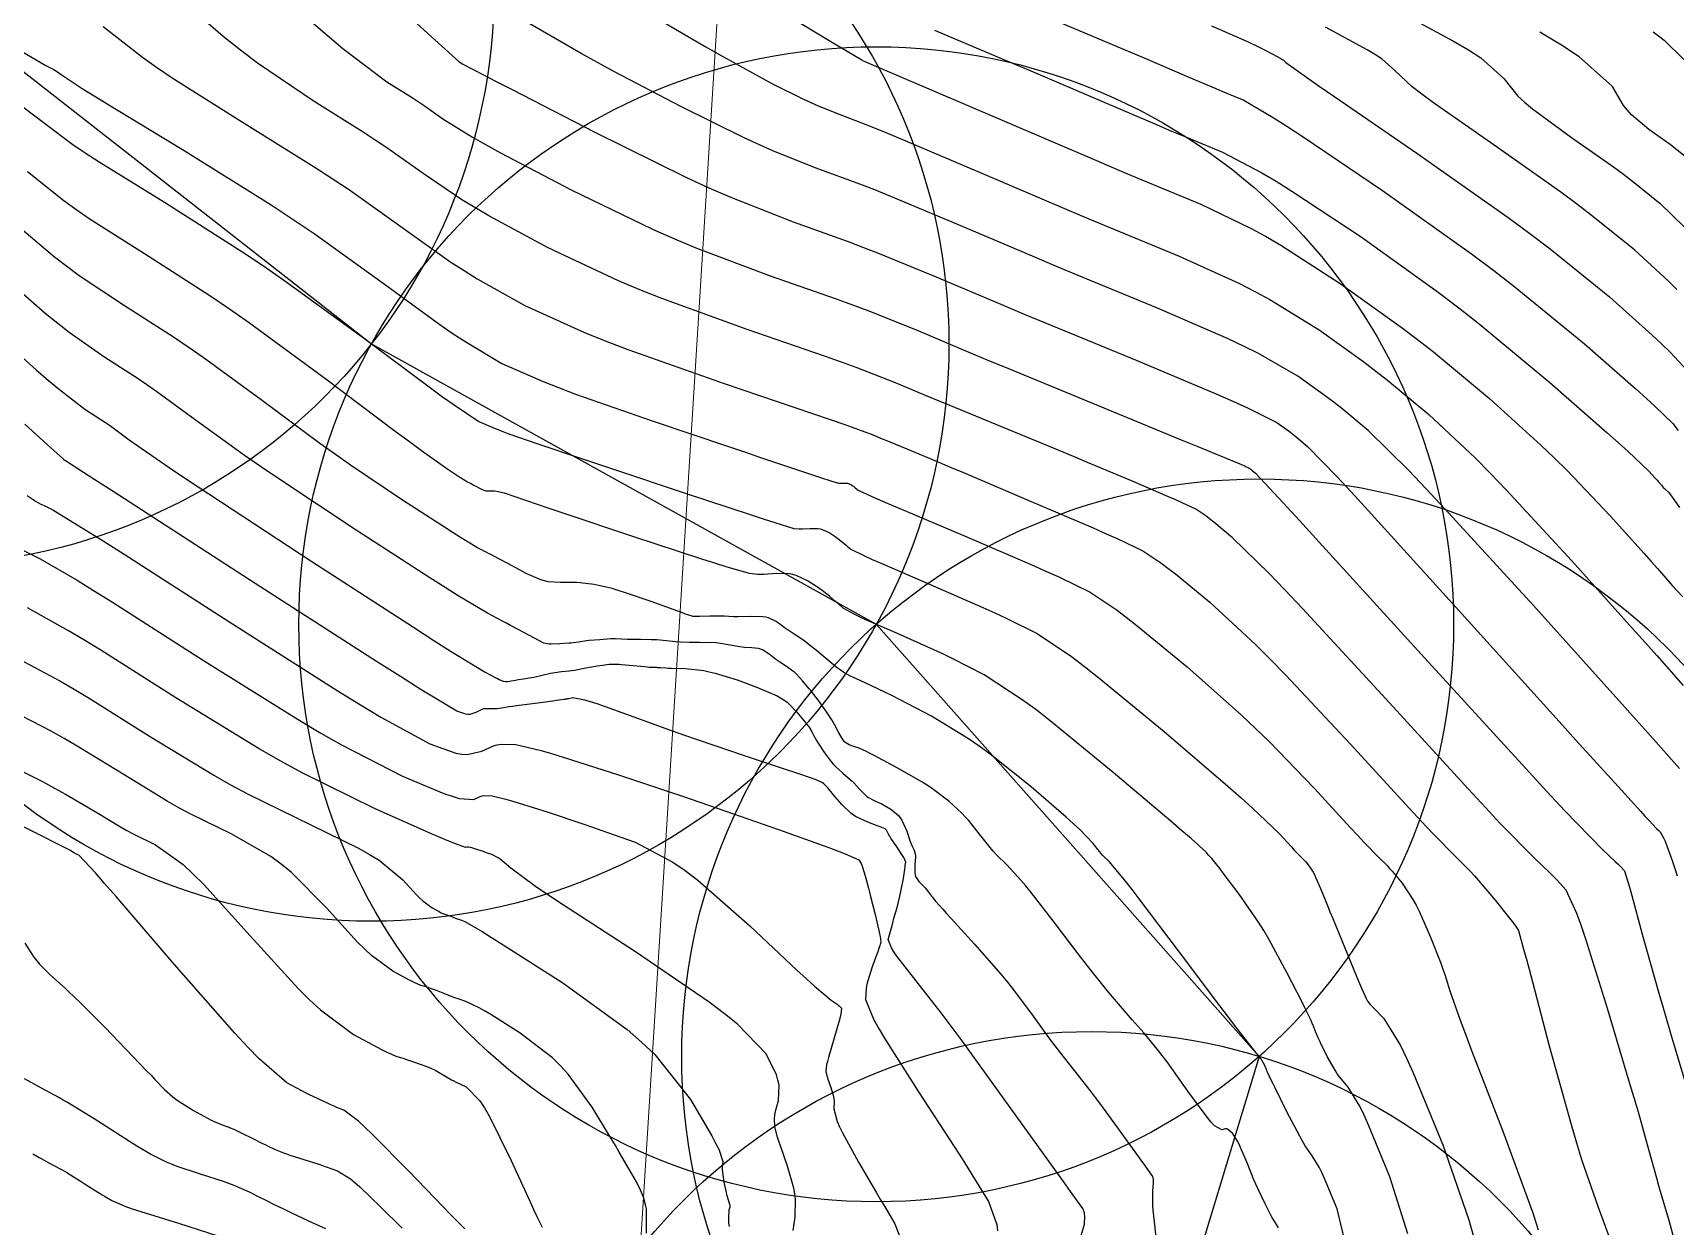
# Model space of a CAD drawing. Header units: metres. Extents: x 837117 to 838477, y 1189012 to 1191015.
# Drawn here: x 837718.3 to 837800.8, y 1189741.5 to 1189801.4 of the extents above; entities that cross this region are included whole.
import ezdxf

# ---------------------------------------------------------------- set-up
doc = ezdxf.new("R2010")
doc.units = ezdxf.units.M
doc.header["$LTSCALE"] = 0.3
for name, color, linetype in [('CIRCULOS', 60, 'Continuous'), ('COTAS 10', 1, 'Continuous'), ('COTAS INT', 252, 'Continuous'), ('LINEA_DE_CEROS', 61, 'Continuous')]:
    doc.layers.add(name, color=color, linetype=linetype)
doc.layers.add('Linea_Tendencia', color=51, linetype='Continuous', lineweight=20)

msp = doc.modelspace()

# ---------------------------------------------------------------- linework, layer by layer
at = {"layer": 'CIRCULOS'}
for centre in [(837712.507, 1189803.637), (837735.353, 1189785.775), (837760.703, 1189771.69), (837779.938, 1189749.987), (837771.514, 1189722.238)]:
    msp.add_circle(centre, 29, dxfattribs=at)
at = {"layer": 'COTAS 10'}
for points, elevation in [([(837801.111, 1189739.567), (837800.549, 1189741.679), (837800.131, 1189743.096), (837800.019, 1189743.484), (837799.91, 1189743.871), (837799.528, 1189745.255), (837798.983, 1189747.185), (837798.769, 1189747.916), (837798.528, 1189748.732), (837797.435, 1189752.393), (837796.343, 1189755.871), (837796.104, 1189756.573), (837795.892, 1189757.161), (837795.357, 1189758.343), (837794.893, 1189758.861), (837794.726, 1189759.031), (837794.543, 1189759.213), (837793.744, 1189759.965), (837792.05, 1189761.691), (837791.303, 1189762.487), (837790.434, 1189763.42), (837786.293, 1189767.939), (837782.116, 1189772.478), (837781.224, 1189773.424), (837780.448, 1189774.234), (837778.604, 1189776.039), (837777.656, 1189776.821), (837777.445, 1189776.986), (837777.256, 1189777.129), (837776.759, 1189777.464), (837776.062, 1189777.792), (837775.747, 1189777.932), (837775.379, 1189778.094), (837773.611, 1189778.853), (837771.318, 1189779.819), (837770.62, 1189780.11), (837769.894, 1189780.412), (837767.043, 1189781.587), (837764.363, 1189782.691), (837763.745, 1189782.948), (837763.18, 1189783.183), (837761.587, 1189783.855), (837759.701, 1189784.583), (837758.951, 1189784.853), (837758.103, 1189785.153), (837754.219, 1189786.487), (837749.931, 1189788.047), (837748.828, 1189788.491), (837747.762, 1189788.94), (837744.219, 1189790.602), (837741.246, 1189792.204), (837740.54, 1189792.615), (837739.884, 1189793.011), (837737.94, 1189794.324), (837736.12, 1189795.62), (837735.543, 1189796.006), (837734.934, 1189796.404), (837732.47, 1189797.94), (837729.627, 1189799.872), (837728.78, 1189800.519), (837727.906, 1189801.215), (837724.53, 1189804.135)], 1720), ([(837785.913, 1189803.022), (837789.698, 1189800.98), (837790.447, 1189800.53), (837791.066, 1189800.129), (837792.223, 1189799.097), (837792.933, 1189798.214), (837793.271, 1189797.907), (837793.669, 1189797.573), (837795.618, 1189796.143), (837797.729, 1189794.657), (837798.23, 1189794.288), (837798.695, 1189793.937), (837800.071, 1189792.825), (837801.304, 1189791.637)], 1740), ([(837756.261, 1189802.254), (837758.429, 1189800.958), (837759.975, 1189800.033), (837759.993, 1189800.021), (837760.003, 1189800.015), (837760.018, 1189800.008), (837767.022, 1189797.004), (837771.882, 1189794.929), (837773.011, 1189794.45), (837774.046, 1189794.013), (837777.004, 1189792.78), (837779.506, 1189791.585), (837780.253, 1189791.173), (837781.024, 1189790.724), (837784.007, 1189788.809), (837787.065, 1189786.617), (837787.884, 1189785.994), (837788.69, 1189785.364), (837791.5, 1189783.033), (837794.09, 1189780.685), (837794.759, 1189780.044), (837795.405, 1189779.407), (837797.564, 1189777.143), (837799.272, 1189775.245), (837799.634, 1189774.84), (837799.949, 1189774.486), (837800.685, 1189773.644), (837801.21, 1189773.072)], 1730), ([(837784.321, 1189740.383), (837783.852, 1189742.331), (837783.225, 1189743.851), (837783.083, 1189744.164), (837782.954, 1189744.43), (837782.605, 1189745.002), (837782.251, 1189745.503), (837782.12, 1189745.725), (837781.976, 1189745.982), (837781.334, 1189747.212), (837780.736, 1189748.406), (837780.619, 1189748.642), (837780.524, 1189748.836), (837780.353, 1189749.191), (837780.313, 1189749.295), (837780.3, 1189749.33), (837780.287, 1189749.368), (837780.23, 1189749.527), (837780.094, 1189749.772), (837780.03, 1189749.864), (837779.955, 1189749.966), (837779.589, 1189750.423), (837778.762, 1189751.479), (837778.395, 1189751.959), (837777.969, 1189752.521), (837775.933, 1189755.23), (837773.918, 1189757.896), (837773.506, 1189758.43), (837773.156, 1189758.877), (837772.417, 1189759.754), (837772.09, 1189760.081), (837772.001, 1189760.181), (837771.912, 1189760.284), (837771.596, 1189760.688), (837770.927, 1189761.385), (837770.616, 1189761.673), (837770.251, 1189762.002), (837768.48, 1189763.533), (837766.419, 1189765.17), (837765.872, 1189765.565), (837765.334, 1189765.936), (837763.475, 1189767.069), (837761.869, 1189767.918), (837761.49, 1189768.111), (837761.14, 1189768.285), (837760.116, 1189768.761), (837759.386, 1189769.098), (837759.221, 1189769.185), (837759.072, 1189769.269), (837758.669, 1189769.55), (837758.341, 1189769.835), (837758.239, 1189769.922), (837758.132, 1189770.013), (837757.706, 1189770.369), (837757.255, 1189770.727), (837757.133, 1189770.818), (837757.012, 1189770.907), (837756.583, 1189771.198), (837756.186, 1189771.459), (837756.085, 1189771.529), (837755.989, 1189771.597), (837755.673, 1189771.834), (837755.297, 1189772.012), (837755.163, 1189772.044), (837755.016, 1189772.068), (837754.375, 1189772.088), (837753.769, 1189772.069), (837753.644, 1189772.067), (837753.537, 1189772.067), (837753.305, 1189772.08), (837753.09, 1189772.097), (837752.994, 1189772.099), (837752.882, 1189772.1), (837752.345, 1189772.097), (837751.828, 1189772.088), (837751.729, 1189772.087), (837751.648, 1189772.086), (837751.516, 1189772.084), (837751.502, 1189772.085), (837751.496, 1189772.085), (837751.49, 1189772.086), (837751.459, 1189772.089), (837751.128, 1189772.203), (837750.932, 1189772.274), (837750.692, 1189772.361), (837749.447, 1189772.816), (837748.066, 1189773.293), (837747.739, 1189773.394), (837747.436, 1189773.482), (837746.543, 1189773.687), (837745.835, 1189773.773), (837745.649, 1189773.785), (837745.467, 1189773.793), (837744.844, 1189773.782), (837744.223, 1189773.824), (837744.042, 1189773.865), (837743.857, 1189773.919), (837743.158, 1189774.221), (837742.193, 1189774.736), (837741.743, 1189774.976), (837741.346, 1189775.187), (837741.232, 1189775.247), (837741.116, 1189775.308), (837740.68, 1189775.537), (837739.83, 1189776.045), (837739.453, 1189776.282), (837739.014, 1189776.562), (837736.914, 1189777.918), (837734.303, 1189779.682), (837733.541, 1189780.218), (837732.763, 1189780.774), (837729.812, 1189782.953), (837726.899, 1189785.086), (837726.144, 1189785.613), (837725.411, 1189786.113), (837722.953, 1189787.689), (837720.67, 1189789.196), (837720.049, 1189789.653), (837719.432, 1189790.126), (837717.242, 1189791.978)], 1710), ([(837717.865, 1189775.389), (837718.706, 1189774.976), (837720.573, 1189773.897), (837721.391, 1189773.392), (837722.34, 1189772.798), (837726.858, 1189769.909), (837731.667, 1189766.9), (837732.8, 1189766.23), (837733.847, 1189765.631), (837736.909, 1189764.055), (837738.978, 1189763.2), (837739.399, 1189763.054), (837739.753, 1189762.948), (837740.485, 1189762.893), (837740.81, 1189763.045), (837740.909, 1189763.069), (837741.012, 1189763.084), (837741.414, 1189763.075), (837742.105, 1189762.91), (837742.389, 1189762.829), (837742.714, 1189762.731), (837744.222, 1189762.248), (837745.971, 1189761.662), (837746.447, 1189761.5), (837746.92, 1189761.337), (837748.6, 1189760.75), (837750.492, 1189759.748), (837751.099, 1189759.324), (837751.741, 1189758.836), (837754.359, 1189756.546), (837756.72, 1189754.326), (837757.2, 1189753.884), (837757.606, 1189753.516), (837758.444, 1189752.806), (837758.734, 1189752.609), (837758.794, 1189752.563), (837758.846, 1189752.522), (837758.958, 1189752.406), (837758.933, 1189752.113), (837758.897, 1189751.961), (837758.85, 1189751.778), (837758.577, 1189750.859), (837758.299, 1189749.928), (837758.248, 1189749.737), (837758.209, 1189749.576), (837758.164, 1189749.235), (837758.223, 1189749.02), (837758.249, 1189748.938), (837758.279, 1189748.845), (837758.424, 1189748.427), (837758.553, 1189747.969), (837758.574, 1189747.851), (837758.587, 1189747.737), (837758.579, 1189747.355), (837758.737, 1189746.728), (837758.856, 1189746.458), (837759.006, 1189746.147), (837759.818, 1189744.675), (837760.719, 1189743.141), (837760.926, 1189742.791), (837761.114, 1189742.472), (837761.64, 1189741.588), (837761.895, 1189740.933)], 1700), ([(837740.047, 1189741.324), (837739.566, 1189741.796), (837739.289, 1189742.078), (837738.95, 1189742.427), (837737.206, 1189744.236), (837735.4, 1189746.067), (837735.021, 1189746.429), (837734.695, 1189746.729), (837733.956, 1189747.289), (837733.615, 1189747.423), (837733.539, 1189747.455), (837733.473, 1189747.483), (837733.302, 1189747.563), (837733.134, 1189747.647), (837733.07, 1189747.677), (837732.997, 1189747.71), (837732.67, 1189747.855), (837732.199, 1189748.079), (837732.036, 1189748.162), (837731.858, 1189748.254), (837731.099, 1189748.662), (837729.712, 1189749.861), (837729.139, 1189750.452), (837728.483, 1189751.155), (837725.433, 1189754.629), (837722.519, 1189758.026), (837721.949, 1189758.68), (837721.482, 1189759.21), (837720.653, 1189760.09), (837720.491, 1189760.169), (837720.445, 1189760.194), (837720.399, 1189760.22), (837720.226, 1189760.326), (837719.399, 1189760.754), (837718.94, 1189760.983), (837718.382, 1189761.26), (837715.536, 1189762.662)], 1690)]:
    msp.add_lwpolyline(points, dxfattribs=dict(at, elevation=elevation))
at = {"layer": 'COTAS INT'}
for points, elevation in [([(837746.604, 1189803.945), (837751.108, 1189801.284), (837752.118, 1189800.698), (837753.026, 1189800.179), (837755.452, 1189798.848), (837757.043, 1189798.063), (837757.424, 1189797.888), (837757.779, 1189797.729), (837758.848, 1189797.308), (837760.482, 1189796.674), (837761.192, 1189796.382), (837762.015, 1189796.039), (837765.921, 1189794.381), (837770.275, 1189792.525), (837771.381, 1189792.058), (837772.444, 1189791.612), (837775.921, 1189790.168), (837778.942, 1189788.805), (837779.717, 1189788.409), (837780.466, 1189788.005), (837782.947, 1189786.478), (837785.196, 1189784.866), (837785.798, 1189784.408), (837786.391, 1189783.945), (837788.458, 1189782.231), (837790.78, 1189780.041), (837791.534, 1189779.279), (837792.337, 1189778.448), (837795.639, 1189774.884), (837798.696, 1189771.486), (837799.345, 1189770.76), (837799.908, 1189770.128), (837801.227, 1189768.62)], 1728), ([(837767.238, 1189803.059), (837772.093, 1189801.005), (837773.15, 1189800.557), (837774.082, 1189800.162), (837776.409, 1189799.171), (837777.754, 1189798.597), (837778.066, 1189798.465), (837778.353, 1189798.344), (837779.171, 1189798.002), (837780.633, 1189797.145), (837781.325, 1189796.699), (837782.141, 1189796.162), (837786.127, 1189793.47), (837790.603, 1189790.292), (837791.729, 1189789.45), (837792.804, 1189788.624), (837796.278, 1189785.776), (837798.874, 1189783.494), (837799.396, 1189783.025), (837799.834, 1189782.626), (837800.708, 1189781.773), (837800.975, 1189781.421)], 1734), ([(837731.97, 1189802.263), (837733.003, 1189801.373), (837733.908, 1189800.612), (837736.116, 1189798.938), (837737.387, 1189798.145), (837737.701, 1189797.94), (837737.999, 1189797.741), (837738.938, 1189797.073), (837740.431, 1189796.144), (837741.078, 1189795.781), (837741.827, 1189795.372), (837745.376, 1189793.511), (837749.471, 1189791.534), (837750.564, 1189791.052), (837751.64, 1189790.598), (837755.376, 1189789.192), (837758.698, 1189788.034), (837759.512, 1189787.735), (837760.28, 1189787.447), (837762.671, 1189786.486), (837765.351, 1189785.356), (837766.301, 1189784.96), (837767.342, 1189784.528), (837771.851, 1189782.671), (837776.026, 1189780.957), (837776.855, 1189780.616), (837777.543, 1189780.333), (837778.848, 1189779.793), (837779.167, 1189779.656), (837779.233, 1189779.627), (837779.29, 1189779.602), (837779.416, 1189779.543), (837779.505, 1189779.482), (837779.539, 1189779.457), (837779.577, 1189779.427), (837779.748, 1189779.286), (837781.146, 1189777.79), (837781.957, 1189776.906), (837782.952, 1189775.818), (837788.079, 1189770.192), (837793.324, 1189764.455), (837794.394, 1189763.297), (837795.298, 1189762.326), (837797.183, 1189760.375), (837797.841, 1189759.765), (837797.972, 1189759.639), (837798.08, 1189759.533), (837798.287, 1189759.304), (837798.462, 1189758.754), (837798.55, 1189758.444), (837798.656, 1189758.066), (837799.183, 1189756.132), (837800.012, 1189753.173), (837800.309, 1189752.15), (837800.635, 1189751.037), (837802.053, 1189746.28)], 1722), ([(837737.226, 1189802.227), (837738.188, 1189801.352), (837739.763, 1189799.935), (837739.841, 1189799.887), (837739.86, 1189799.874), (837739.878, 1189799.862), (837739.935, 1189799.821), (837740.978, 1189799.276), (837741.617, 1189798.946), (837742.409, 1189798.539), (837746.534, 1189796.42), (837751.18, 1189794.129), (837752.3, 1189793.613), (837753.349, 1189793.148), (837756.534, 1189791.897), (837759.292, 1189790.914), (837760.072, 1189790.618), (837760.858, 1189790.311), (837763.754, 1189789.118), (837767.076, 1189787.711), (837768.131, 1189787.27), (837769.245, 1189786.806), (837773.754, 1189784.946), (837777.815, 1189783.245), (837778.645, 1189782.883), (837779.348, 1189782.567), (837780.827, 1189781.818), (837781.458, 1189781.365), (837781.627, 1189781.237), (837781.793, 1189781.107), (837782.373, 1189780.626), (837783.831, 1189779.118), (837784.551, 1189778.341), (837785.408, 1189777.408), (837789.647, 1189772.738), (837794.046, 1189767.868), (837795.004, 1189766.808), (837795.849, 1189765.873), (837797.965, 1189763.539), (837799.102, 1189762.294), (837799.331, 1189762.045), (837799.522, 1189761.839), (837799.903, 1189761.441), (837800.027, 1189761.316), (837800.057, 1189761.281), (837800.085, 1189761.247), (837800.171, 1189761.12), (837800.254, 1189760.958), (837800.281, 1189760.9), (837800.308, 1189760.837), (837800.42, 1189760.565), (837800.678, 1189759.83), (837800.798, 1189759.475), (837800.939, 1189759.056)], 1724), ([(837721.881, 1189801.717), (837723.842, 1189800.167), (837724.557, 1189799.665), (837725.347, 1189799.132), (837728.823, 1189796.943), (837732.48, 1189794.663), (837733.384, 1189794.072), (837734.241, 1189793.499), (837736.943, 1189791.575), (837739.338, 1189789.879), (837740.001, 1189789.449), (837740.664, 1189789.037), (837743.061, 1189787.694), (837746.053, 1189786.345), (837747.092, 1189785.93), (837748.222, 1189785.497), (837753.061, 1189783.781), (837757.509, 1189782.273), (837758.391, 1189781.971), (837759.123, 1189781.719), (837760.504, 1189781.224), (837761.009, 1189781.01), (837761.189, 1189780.936), (837761.385, 1189780.854), (837762.236, 1189780.504), (837763.762, 1189779.867), (837764.384, 1189779.604), (837765.093, 1189779.305), (837768.374, 1189777.913), (837771.592, 1189776.531), (837772.261, 1189776.238), (837772.834, 1189775.983), (837774.102, 1189775.385), (837775.006, 1189774.777), (837775.35, 1189774.516), (837775.735, 1189774.215), (837777.46, 1189772.793), (837779.751, 1189770.679), (837780.492, 1189769.941), (837781.279, 1189769.138), (837784.508, 1189765.687), (837787.474, 1189762.45), (837788.096, 1189761.781), (837788.632, 1189761.211), (837789.845, 1189759.975), (837790.539, 1189759.285), (837790.747, 1189759.06), (837790.961, 1189758.82), (837791.793, 1189757.829), (837792.505, 1189756.934), (837792.645, 1189756.756), (837792.759, 1189756.607), (837792.961, 1189756.317), (837793.222, 1189755.369), (837793.374, 1189754.806), (837793.559, 1189754.112), (837794.512, 1189750.518), (837795.604, 1189746.571), (837795.876, 1189745.655), (837796.135, 1189744.815), (837796.964, 1189742.42), (837797.547, 1189740.83)], 1718), ([(837801.054, 1189764.442), (837799.602, 1189766.082), (837798.877, 1189766.893), (837798.011, 1189767.857), (837793.713, 1189772.626), (837789.269, 1189777.489), (837788.31, 1189778.514), (837787.47, 1189779.398), (837785.415, 1189781.428), (837784.092, 1189782.526), (837783.713, 1189782.823), (837783.327, 1189783.116), (837781.887, 1189784.148), (837779.907, 1189785.286), (837779.181, 1189785.646), (837778.378, 1189786.025), (837774.837, 1189787.557), (837770.844, 1189789.209), (837769.756, 1189789.664), (837768.676, 1189790.118), (837764.837, 1189791.749), (837761.437, 1189793.175), (837760.632, 1189793.5), (837759.887, 1189793.794), (837757.691, 1189794.603), (837755.547, 1189795.448), (837754.834, 1189795.764), (837754.07, 1189796.117), (837750.882, 1189797.691), (837747.559, 1189799.438), (837746.709, 1189799.899), (837745.891, 1189800.352), (837743.191, 1189801.906)], 1726), ([(837763.628, 1189801.533), (837766.597, 1189800.274), (837767.464, 1189799.905), (837768.351, 1189799.527), (837771.716, 1189798.088), (837774.818, 1189796.763), (837775.539, 1189796.457), (837776.2, 1189796.178), (837778.088, 1189795.391), (837780.069, 1189794.365), (837780.789, 1189793.936), (837781.583, 1189793.443), (837785.067, 1189791.139), (837788.935, 1189788.367), (837789.97, 1189787.58), (837790.989, 1189786.783), (837794.542, 1189783.836), (837797.401, 1189781.328), (837797.983, 1189780.809), (837798.474, 1189780.367), (837799.49, 1189779.401), (837799.847, 1189779.004), (837799.923, 1189778.919), (837799.989, 1189778.845), (837800.144, 1189778.669), (837800.254, 1189778.549), (837800.291, 1189778.51), (837800.332, 1189778.47), (837800.508, 1189778.304), (837801.058, 1189777.551)], 1732), ([(837777.55, 1189801.737), (837779.379, 1189800.939), (837779.865, 1189800.699), (837780, 1189800.632), (837780.135, 1189800.564), (837780.622, 1189800.318), (837781.02, 1189800.103), (837781.098, 1189800.056), (837781.164, 1189800.014), (837781.285, 1189799.905), (837782.312, 1189799.161), (837782.948, 1189798.718), (837783.736, 1189798.172), (837787.851, 1189795.346), (837792.446, 1189792.112), (837793.536, 1189791.309), (837794.547, 1189790.546), (837797.542, 1189788.126), (837799.684, 1189786.208), (837800.157, 1189785.763), (837800.579, 1189785.354), (837801.67, 1189784.186)], 1736), ([(837800.918, 1189788.501), (837800.494, 1189788.923), (837798.806, 1189790.475), (837796.621, 1189792.242), (837795.883, 1189792.798), (837795.087, 1189793.384), (837791.735, 1189795.744), (837788.702, 1189797.873), (837788.109, 1189798.312), (837787.622, 1189798.687), (837786.754, 1189799.501), (837786.115, 1189800.071), (837785.773, 1189800.293), (837785.359, 1189800.542), (837783.267, 1189801.67)], 1738), ([(837801.335, 1189795.175), (837800.768, 1189795.633), (837800.577, 1189795.777), (837800.371, 1189795.929), (837799.502, 1189796.541), (837798.636, 1189797.273), (837798.432, 1189797.501), (837798.244, 1189797.74), (837797.692, 1189798.693), (837796.017, 1189800.187), (837795.121, 1189800.767), (837794.037, 1189801.419)], 1742), ([(837799.727, 1189801.441), (837800, 1189801.241), (837800.273, 1189801.02), (837801.26, 1189800.049)], 1744), ([(837717.251, 1189800.772), (837718.995, 1189799.757), (837719.359, 1189799.57), (837719.445, 1189799.519), (837719.524, 1189799.469), (837719.757, 1189799.293), (837720.822, 1189798.603), (837721.426, 1189798.23), (837722.163, 1189797.777), (837725.945, 1189795.481), (837730.311, 1189792.75), (837731.418, 1189792.022), (837732.48, 1189791.307), (837735.945, 1189788.826), (837738.791, 1189786.746), (837739.462, 1189786.284), (837740.083, 1189785.87), (837741.904, 1189784.785), (837743.968, 1189783.878), (837744.742, 1189783.576), (837745.604, 1189783.253), (837749.45, 1189781.904), (837753.281, 1189780.613), (837754.133, 1189780.326), (837754.896, 1189780.07), (837756.901, 1189779.4), (837758.054, 1189779.019), (837758.281, 1189778.945), (837758.467, 1189778.885), (837758.805, 1189778.783), (837758.894, 1189778.775), (837758.924, 1189778.774), (837758.955, 1189778.775), (837759.088, 1189778.783), (837759.229, 1189778.779), (837759.265, 1189778.772), (837759.301, 1189778.763), (837759.42, 1189778.708), (837759.525, 1189778.639), (837759.55, 1189778.62), (837759.575, 1189778.603), (837759.653, 1189778.542), (837759.717, 1189778.488), (837759.749, 1189778.462), (837759.799, 1189778.418), (837760.632, 1189778.048), (837761.142, 1189777.828), (837761.773, 1189777.557), (837765.058, 1189776.157), (837768.516, 1189774.667), (837769.255, 1189774.339), (837769.901, 1189774.048), (837771.445, 1189773.306), (837772.757, 1189772.424), (837773.256, 1189772.045), (837773.813, 1189771.608), (837776.316, 1189769.546), (837779.054, 1189767.123), (837779.76, 1189766.459), (837780.443, 1189765.798), (837782.723, 1189763.435), (837784.514, 1189761.48), (837784.89, 1189761.076), (837785.213, 1189760.732), (837785.946, 1189759.985), (837786.365, 1189759.568), (837786.49, 1189759.432), (837786.62, 1189759.287), (837787.123, 1189758.689), (837787.663, 1189757.873), (837787.817, 1189757.592), (837787.973, 1189757.286), (837788.55, 1189755.981), (837789.056, 1189754.679), (837789.167, 1189754.374), (837789.266, 1189754.095), (837789.519, 1189753.289), (837790.031, 1189751.814), (837790.294, 1189751.112), (837790.609, 1189750.284), (837792.182, 1189746.232), (837793.684, 1189742.138), (837793.954, 1189741.282)], 1716), ([(837717.884, 1189797.639), (837718.919, 1189796.855), (837720.358, 1189795.778), (837720.967, 1189795.371), (837721.666, 1189794.916), (837724.948, 1189792.884), (837728.838, 1189790.416), (837729.921, 1189789.688), (837731.007, 1189788.94), (837734.948, 1189786.077), (837738.244, 1189783.614), (837738.924, 1189783.118), (837739.502, 1189782.703), (837740.747, 1189781.876), (837741.556, 1189781.52), (837741.859, 1189781.402), (837742.197, 1189781.275), (837743.705, 1189780.747), (837745.894, 1189780.012), (837747.499, 1189779.477), (837751.107, 1189778.277), (837754.418, 1189777.185), (837755.068, 1189776.973), (837755.603, 1189776.801), (837756.571, 1189776.507), (837756.827, 1189776.485), (837756.912, 1189776.484), (837757.003, 1189776.485), (837757.385, 1189776.508), (837757.787, 1189776.498), (837757.892, 1189776.478), (837757.994, 1189776.451), (837758.337, 1189776.292), (837758.636, 1189776.094), (837758.71, 1189776.042), (837758.781, 1189775.991), (837759.004, 1189775.818), (837759.189, 1189775.663), (837759.235, 1189775.624), (837759.28, 1189775.586), (837759.422, 1189775.462), (837760.112, 1189775.121), (837760.502, 1189774.947), (837760.977, 1189774.737), (837763.411, 1189773.692), (837766.057, 1189772.539), (837766.667, 1189772.263), (837767.223, 1189772.005), (837768.788, 1189771.227), (837770.508, 1189770.071), (837771.161, 1189769.575), (837771.892, 1189769.002), (837775.171, 1189766.3), (837778.356, 1189763.568), (837779.027, 1189762.977), (837779.607, 1189762.458), (837780.937, 1189761.182), (837781.554, 1189760.509), (837781.683, 1189760.37), (837781.795, 1189760.252), (837782.047, 1189759.995), (837782.191, 1189759.851), (837782.234, 1189759.805), (837782.279, 1189759.755), (837782.452, 1189759.549), (837782.65, 1189759.238), (837782.711, 1189759.122), (837782.774, 1189758.993), (837783.022, 1189758.421), (837783.369, 1189757.563), (837783.495, 1189757.255), (837783.633, 1189756.916), (837784.239, 1189755.435), (837784.811, 1189754.046), (837784.929, 1189753.765), (837785.028, 1189753.529), (837785.238, 1189753.051), (837785.314, 1189752.9), (837785.329, 1189752.869), (837785.342, 1189752.844), (837785.365, 1189752.795), (837785.372, 1189752.778), (837785.375, 1189752.772), (837785.378, 1189752.767), (837785.389, 1189752.743), (837785.521, 1189752.599), (837785.599, 1189752.517), (837785.696, 1189752.416), (837786.197, 1189751.901), (837787.029, 1189750.541), (837787.335, 1189749.908), (837787.673, 1189749.163), (837789.164, 1189745.546), (837790.474, 1189741.78), (837790.697, 1189740.941)], 1714), ([(837787.398, 1189741.081), (837786.508, 1189743.938), (837785.449, 1189746.507), (837785.209, 1189747.036), (837784.992, 1189747.486), (837784.401, 1189748.452), (837783.973, 1189748.96), (837783.86, 1189749.121), (837783.748, 1189749.291), (837783.361, 1189749.978), (837783.037, 1189750.638), (837782.964, 1189750.79), (837782.899, 1189750.93), (837782.728, 1189751.327), (837782.625, 1189751.589), (837782.604, 1189751.644), (837782.586, 1189751.691), (837782.545, 1189751.798), (837782.35, 1189752.197), (837782.234, 1189752.428), (837782.091, 1189752.711), (837781.352, 1189754.169), (837780.426, 1189755.871), (837780.165, 1189756.308), (837779.903, 1189756.73), (837778.939, 1189758.131), (837778.134, 1189759.199), (837777.971, 1189759.411), (837777.834, 1189759.587), (837777.558, 1189759.921), (837777.453, 1189760.026), (837777.424, 1189760.058), (837777.396, 1189760.091), (837777.293, 1189760.221), (837776.514, 1189760.924), (837776.058, 1189761.317), (837775.498, 1189761.798), (837772.609, 1189764.253), (837769.446, 1189766.841), (837768.712, 1189767.404), (837768.041, 1189767.902), (837766.132, 1189769.148), (837764.546, 1189769.962), (837764.079, 1189770.187), (837763.599, 1189770.412), (837761.764, 1189771.226), (837760.181, 1189771.918), (837759.861, 1189772.066), (837759.592, 1189772.195), (837759.046, 1189772.506), (837758.81, 1189772.711), (837758.737, 1189772.773), (837758.661, 1189772.838), (837758.355, 1189773.094), (837757.986, 1189773.379), (837757.87, 1189773.463), (837757.748, 1189773.549), (837757.253, 1189773.876), (837756.687, 1189774.139), (837756.519, 1189774.183), (837756.346, 1189774.216), (837755.681, 1189774.233), (837755.05, 1189774.195), (837754.9, 1189774.193), (837754.759, 1189774.195), (837754.337, 1189774.232), (837753.222, 1189774.556), (837752.645, 1189774.739), (837751.951, 1189774.963), (837748.474, 1189776.106), (837744.982, 1189777.268), (837744.278, 1189777.503), (837743.689, 1189777.701), (837742.512, 1189778.104), (837742.127, 1189778.238), (837742.037, 1189778.266), (837741.954, 1189778.29), (837741.714, 1189778.346), (837741.529, 1189778.368), (837741.48, 1189778.372), (837741.432, 1189778.374), (837741.269, 1189778.371), (837741.106, 1189778.382), (837741.059, 1189778.393), (837741.011, 1189778.407), (837740.827, 1189778.486), (837740.575, 1189778.621), (837740.457, 1189778.684), (837740.353, 1189778.739), (837740.323, 1189778.755), (837740.292, 1189778.771), (837740.178, 1189778.831), (837739.956, 1189778.964), (837739.857, 1189779.026), (837739.742, 1189779.099), (837739.192, 1189779.455), (837737.863, 1189780.404), (837737.257, 1189780.851), (837736.548, 1189781.379), (837733.127, 1189783.95), (837729.23, 1189786.804), (837728.22, 1189787.509), (837727.239, 1189788.178), (837723.95, 1189790.286), (837721.168, 1189792.056), (837720.508, 1189792.512), (837719.895, 1189792.952), (837718.08, 1189794.416)], 1712), ([(837780.917, 1189741.375), (837780.808, 1189741.552), (837780.671, 1189741.762), (837780.614, 1189741.865), (837780.548, 1189741.987), (837780.237, 1189742.591), (837779.875, 1189743.351), (837779.776, 1189743.572), (837779.678, 1189743.798), (837779.33, 1189744.65), (837779.008, 1189745.412), (837778.926, 1189745.582), (837778.847, 1189745.733), (837778.59, 1189746.127), (837778.365, 1189746.322), (837778.307, 1189746.346), (837778.251, 1189746.359), (837778.064, 1189746.298), (837777.695, 1189746.511), (837777.525, 1189746.695), (837777.324, 1189746.934), (837776.353, 1189748.251), (837775.309, 1189749.713), (837775.062, 1189750.043), (837774.835, 1189750.342), (837774.166, 1189751.151), (837773.559, 1189751.834), (837773.37, 1189752.051), (837773.171, 1189752.282), (837772.377, 1189753.22), (837771.436, 1189754.379), (837771.145, 1189754.749), (837770.841, 1189755.14), (837769.633, 1189756.731), (837768.484, 1189758.222), (837768.217, 1189758.55), (837767.973, 1189758.841), (837767.275, 1189759.588), (837766.728, 1189760.136), (837766.578, 1189760.303), (837766.429, 1189760.476), (837765.898, 1189761.154), (837765.34, 1189761.846), (837765.175, 1189762.028), (837765.005, 1189762.205), (837764.351, 1189762.812), (837763.533, 1189763.423), (837763.259, 1189763.603), (837762.964, 1189763.788), (837761.729, 1189764.497), (837760.599, 1189765.1), (837760.371, 1189765.218), (837760.18, 1189765.315), (837759.794, 1189765.491), (837759.635, 1189765.536), (837759.587, 1189765.551), (837759.536, 1189765.567), (837759.338, 1189765.634), (837759.131, 1189765.772), (837759.075, 1189765.834), (837759.02, 1189765.905), (837758.825, 1189766.244), (837758.61, 1189766.659), (837758.542, 1189766.778), (837758.469, 1189766.898), (837758.176, 1189767.346), (837757.891, 1189767.75), (837757.823, 1189767.842), (837757.761, 1189767.926), (837757.577, 1189768.16), (837757.398, 1189768.374), (837757.338, 1189768.446), (837757.274, 1189768.524), (837757.004, 1189768.85), (837756.699, 1189769.182), (837756.612, 1189769.263), (837756.523, 1189769.339), (837756.194, 1189769.576), (837755.856, 1189769.795), (837755.762, 1189769.86), (837755.668, 1189769.927), (837755.326, 1189770.185), (837754.984, 1189770.401), (837754.89, 1189770.441), (837754.796, 1189770.472), (837754.458, 1189770.514), (837754.086, 1189770.524), (837753.969, 1189770.536), (837753.847, 1189770.551), (837753.36, 1189770.636), (837752.876, 1189770.722), (837752.756, 1189770.738), (837752.643, 1189770.751), (837752.282, 1189770.768), (837751.94, 1189770.766), (837751.837, 1189770.767), (837751.73, 1189770.768), (837751.317, 1189770.776), (837750.875, 1189770.795), (837750.625, 1189770.813), (837750.162, 1189770.859), (837749.681, 1189770.901), (837749.543, 1189770.908), (837749.404, 1189770.914), (837748.884, 1189770.921), (837748.412, 1189770.923), (837748.302, 1189770.925), (837748.201, 1189770.928), (837747.913, 1189770.947), (837747.607, 1189770.958), (837747.495, 1189770.955), (837747.371, 1189770.951), (837746.824, 1189770.916), (837746.28, 1189770.867), (837746.157, 1189770.854), (837746.047, 1189770.841), (837745.75, 1189770.797), (837745.473, 1189770.757), (837745.375, 1189770.747), (837745.269, 1189770.737), (837744.809, 1189770.707), (837744.371, 1189770.696), (837744.279, 1189770.699), (837744.199, 1189770.704), (837744.014, 1189770.743), (837743.029, 1189771.268), (837742.339, 1189771.634), (837742.141, 1189771.739), (837741.939, 1189771.846), (837741.182, 1189772.244), (837739.705, 1189773.126), (837739.049, 1189773.539), (837738.286, 1189774.024), (837734.637, 1189776.382), (837730.743, 1189778.961), (837729.826, 1189779.584), (837728.978, 1189780.169), (837726.497, 1189781.955), (837724.568, 1189783.368), (837724.068, 1189783.717), (837723.583, 1189784.048), (837721.955, 1189785.091), (837720.172, 1189786.336), (837719.59, 1189786.794), (837718.969, 1189787.301), (837716.404, 1189789.54)], 1708), ([(837715.566, 1189787.102), (837718.505, 1189784.475), (837719.131, 1189783.935), (837719.675, 1189783.476), (837720.958, 1189782.494), (837721.755, 1189781.982), (837721.993, 1189781.82), (837722.237, 1189781.649), (837723.182, 1189780.958), (837725.193, 1189779.564), (837726.11, 1189778.951), (837727.183, 1189778.239), (837732.359, 1189774.846), (837737.461, 1189771.537), (837738.487, 1189770.878), (837739.346, 1189770.33), (837741.053, 1189769.281), (837741.566, 1189769.016), (837741.673, 1189768.962), (837741.764, 1189768.917), (837741.965, 1189768.827), (837742.087, 1189768.809), (837742.129, 1189768.809), (837742.175, 1189768.812), (837742.367, 1189768.844), (837742.593, 1189768.889), (837742.66, 1189768.901), (837742.728, 1189768.912), (837742.988, 1189768.949), (837743.296, 1189769), (837743.394, 1189769.02), (837743.498, 1189769.042), (837743.92, 1189769.142), (837744.35, 1189769.239), (837744.458, 1189769.259), (837744.563, 1189769.276), (837744.902, 1189769.311), (837745.277, 1189769.35), (837745.405, 1189769.368), (837745.542, 1189769.39), (837746.121, 1189769.496), (837746.693, 1189769.603), (837746.826, 1189769.626), (837746.948, 1189769.645), (837747.294, 1189769.688), (837747.645, 1189769.691), (837747.77, 1189769.685), (837747.907, 1189769.677), (837748.502, 1189769.622), (837749.07, 1189769.563), (837749.19, 1189769.552), (837749.294, 1189769.543), (837749.535, 1189769.53), (837749.669, 1189769.528), (837749.704, 1189769.527), (837749.74, 1189769.525), (837749.863, 1189769.514), (837750.129, 1189769.499), (837750.254, 1189769.494), (837750.401, 1189769.489), (837751.118, 1189769.468), (837752.042, 1189769.366), (837752.32, 1189769.31), (837752.606, 1189769.242), (837753.72, 1189768.892), (837754.742, 1189768.51), (837754.971, 1189768.421), (837755.176, 1189768.339), (837755.722, 1189768.103), (837756.114, 1189767.859), (837756.223, 1189767.773), (837756.331, 1189767.678), (837756.722, 1189767.269), (837757.053, 1189766.873), (837757.123, 1189766.786), (837757.184, 1189766.71), (837757.329, 1189766.521), (837757.416, 1189766.384), (837757.44, 1189766.341), (837757.465, 1189766.296), (837757.555, 1189766.115), (837757.696, 1189765.86), (837757.753, 1189765.769), (837757.816, 1189765.668), (837758.11, 1189765.228), (837758.46, 1189764.768), (837758.56, 1189764.654), (837758.661, 1189764.546), (837759.034, 1189764.205), (837759.397, 1189763.897), (837759.49, 1189763.809), (837759.58, 1189763.721), (837759.882, 1189763.395), (837760.158, 1189763.11), (837760.233, 1189763.048), (837760.307, 1189762.992), (837760.565, 1189762.853), (837760.852, 1189762.729), (837760.944, 1189762.684), (837761.041, 1189762.634), (837761.437, 1189762.413), (837761.822, 1189762.09), (837761.913, 1189761.976), (837761.996, 1189761.85), (837762.239, 1189761.304), (837762.415, 1189760.783), (837762.457, 1189760.672), (837762.494, 1189760.576), (837762.604, 1189760.352), (837762.662, 1189760.159), (837762.668, 1189760.083), (837762.67, 1189759.998), (837762.639, 1189759.607), (837762.635, 1189759.202), (837762.653, 1189759.108), (837762.679, 1189759.021), (837762.844, 1189758.769), (837763.052, 1189758.564), (837763.106, 1189758.506), (837763.159, 1189758.448), (837763.333, 1189758.232), (837763.486, 1189758.031), (837763.525, 1189757.981), (837763.562, 1189757.934), (837763.681, 1189757.788), (837764.048, 1189757.377), (837764.241, 1189757.164), (837764.474, 1189756.907), (837765.645, 1189755.621), (837766.967, 1189754.114), (837767.294, 1189753.717), (837767.606, 1189753.33), (837768.593, 1189752.008), (837769.443, 1189750.822), (837769.667, 1189750.521), (837769.886, 1189750.231), (837770.64, 1189749.282), (837771.449, 1189748.263), (837771.704, 1189747.929), (837771.971, 1189747.573), (837773.046, 1189746.098), (837773.987, 1189744.783), (837774.171, 1189744.527), (837774.321, 1189744.318), (837774.584, 1189743.954), (837774.611, 1189743.806), (837774.613, 1189743.732), (837774.611, 1189743.645), (837774.585, 1189743.214), (837774.586, 1189742.52), (837774.602, 1189742.268), (837774.625, 1189741.989), (837774.767, 1189740.762)], 1706), ([(837770.939, 1189740.831), (837771.167, 1189741.567), (837771.178, 1189741.973), (837771.171, 1189742.062), (837771.16, 1189742.141), (837771.082, 1189742.344), (837770.459, 1189743.206), (837770.103, 1189743.701), (837769.668, 1189744.308), (837767.437, 1189747.425), (837765.019, 1189750.764), (837764.467, 1189751.51), (837763.966, 1189752.18), (837762.58, 1189753.955), (837761.743, 1189755.021), (837761.589, 1189755.244), (837761.468, 1189755.435), (837761.311, 1189755.862), (837761.372, 1189756.087), (837761.406, 1189756.215), (837761.466, 1189756.453), (837761.547, 1189756.757), (837761.576, 1189756.863), (837761.608, 1189756.978), (837761.749, 1189757.473), (837761.895, 1189758.034), (837761.93, 1189758.191), (837761.964, 1189758.348), (837762.066, 1189758.922), (837762.138, 1189759.399), (837762.153, 1189759.496), (837762.165, 1189759.578), (837762.19, 1189759.747), (837762.126, 1189759.907), (837762.083, 1189759.983), (837762.029, 1189760.073), (837761.74, 1189760.514), (837761.444, 1189760.955), (837761.386, 1189761.045), (837761.338, 1189761.122), (837761.249, 1189761.283), (837761.221, 1189761.346), (837761.211, 1189761.36), (837761.201, 1189761.373), (837761.156, 1189761.41), (837760.993, 1189761.479), (837760.907, 1189761.512), (837760.804, 1189761.552), (837760.286, 1189761.744), (837759.703, 1189762.02), (837759.558, 1189762.111), (837759.421, 1189762.209), (837758.988, 1189762.619), (837758.643, 1189763.026), (837758.562, 1189763.123), (837758.487, 1189763.212), (837758.269, 1189763.478), (837758.072, 1189763.675), (837758.011, 1189763.721), (837757.946, 1189763.763), (837757.689, 1189763.885), (837756.975, 1189764.127), (837756.623, 1189764.244), (837756.204, 1189764.383), (837754.134, 1189765.069), (837751.724, 1189765.884), (837751.091, 1189766.104), (837750.473, 1189766.322), (837748.362, 1189767.092), (837746.691, 1189767.688), (837746.35, 1189767.798), (837746.061, 1189767.883), (837745.457, 1189767.989), (837745.243, 1189767.947), (837745.2, 1189767.939), (837745.164, 1189767.932), (837745.095, 1189767.921), (837745.069, 1189767.919), (837745.062, 1189767.917), (837745.054, 1189767.916), (837745.022, 1189767.909), (837744.778, 1189767.874), (837744.636, 1189767.855), (837744.462, 1189767.832), (837743.566, 1189767.717), (837742.636, 1189767.594), (837742.441, 1189767.566), (837742.272, 1189767.541), (837741.889, 1189767.477), (837741.668, 1189767.445), (837741.603, 1189767.441), (837741.535, 1189767.439), (837741.273, 1189767.45), (837741.001, 1189767.437), (837740.928, 1189767.419), (837740.855, 1189767.396), (837740.595, 1189767.262), (837740.294, 1189767.165), (837740.195, 1189767.166), (837740.089, 1189767.178), (837739.646, 1189767.319), (837737.795, 1189768.436), (837736.801, 1189769.063), (837735.598, 1189769.829), (837729.512, 1189773.743), (837723.517, 1189777.616), (837722.372, 1189778.356), (837721.449, 1189778.951), (837719.975, 1189779.901), (837719.958, 1189779.91), (837719.955, 1189779.911), (837719.952, 1189779.913), (837719.946, 1189779.916), (837719.941, 1189779.918), (837719.939, 1189779.92), (837719.937, 1189779.921), (837719.926, 1189779.929), (837719.911, 1189779.939), (837719.909, 1189779.941), (837719.903, 1189779.946), (837719.896, 1189779.953), (837719.894, 1189779.956), (837719.891, 1189779.96), (837719.878, 1189779.976), (837719.069, 1189780.716), (837717.936, 1189781.746)], 1704), ([(837718.064, 1189778.149), (837718.356, 1189777.954), (837718.418, 1189777.913), (837718.471, 1189777.879), (837718.594, 1189777.806), (837718.75, 1189777.729), (837718.824, 1189777.692), (837718.912, 1189777.649), (837719.341, 1189777.439), (837721.011, 1189776.424), (837721.881, 1189775.874), (837722.929, 1189775.207), (837728.185, 1189771.826), (837733.633, 1189768.364), (837734.801, 1189767.647), (837735.821, 1189767.033), (837738.277, 1189765.687), (837739.587, 1189765.225), (837739.884, 1189765.169), (837740.154, 1189765.144), (837740.89, 1189765.314), (837741.488, 1189765.593), (837741.67, 1189765.636), (837741.859, 1189765.665), (837742.598, 1189765.647), (837743.867, 1189765.346), (837744.389, 1189765.196), (837744.985, 1189765.017), (837747.755, 1189764.129), (837750.968, 1189763.053), (837751.843, 1189762.754), (837752.712, 1189762.456), (837755.798, 1189761.378), (837758.269, 1189760.489), (837758.75, 1189760.31), (837759.143, 1189760.161), (837759.83, 1189759.864), (837759.947, 1189759.675), (837759.981, 1189759.593), (837760.016, 1189759.499), (837760.149, 1189759.055), (837760.308, 1189758.438), (837760.36, 1189758.235), (837760.415, 1189758.018), (837760.643, 1189757.119), (837760.84, 1189756.306), (837760.876, 1189756.144), (837760.904, 1189756.009), (837760.936, 1189755.748), (837760.915, 1189755.667), (837760.91, 1189755.645), (837760.904, 1189755.625), (837760.885, 1189755.554), (837760.815, 1189755.35), (837760.777, 1189755.246), (837760.731, 1189755.12), (837760.5, 1189754.494), (837760.278, 1189753.779), (837760.237, 1189753.597), (837760.206, 1189753.423), (837760.168, 1189752.853), (837760.589, 1189751.822), (837760.846, 1189751.357), (837761.164, 1189750.815), (837762.823, 1189748.206), (837764.613, 1189745.466), (837765.015, 1189744.841), (837765.376, 1189744.273), (837766.34, 1189742.706), (837766.769, 1189741.544), (837766.793, 1189741.232)], 1702), ([(837756.528, 1189741.246), (837756.628, 1189741.915), (837756.643, 1189742.814), (837756.609, 1189743.087), (837756.56, 1189743.37), (837756.243, 1189744.48), (837755.889, 1189745.499), (837755.815, 1189745.725), (837755.752, 1189745.927), (837755.61, 1189746.452), (837755.592, 1189746.879), (837755.607, 1189747.018), (837755.63, 1189747.167), (837755.787, 1189747.782), (837755.821, 1189748.551), (837755.768, 1189748.797), (837755.687, 1189749.057), (837755.167, 1189750.118), (837753.736, 1189751.605), (837753.081, 1189752.134), (837752.314, 1189752.714), (837748.606, 1189755.233), (837744.945, 1189757.612), (837744.206, 1189758.104), (837743.587, 1189758.523), (837742.343, 1189759.436), (837741.916, 1189759.81), (837741.811, 1189759.89), (837741.712, 1189759.959), (837741.403, 1189760.122), (837741.129, 1189760.218), (837741.052, 1189760.245), (837740.974, 1189760.271), (837740.689, 1189760.367), (837740.443, 1189760.446), (837740.39, 1189760.462), (837740.344, 1189760.475), (837740.231, 1189760.502), (837740.165, 1189760.503), (837740.148, 1189760.501), (837740.132, 1189760.497), (837740.079, 1189760.472), (837739.353, 1189760.751), (837738.913, 1189760.939), (837738.369, 1189761.174), (837735.54, 1189762.424), (837731.873, 1189764.228), (837730.8, 1189764.813), (837729.702, 1189765.435), (837725.532, 1189767.993), (837721.752, 1189770.389), (837720.901, 1189770.91), (837720.135, 1189771.369), (837718.072, 1189772.513)], 1698), ([(837717.438, 1189770.05), (837719.696, 1189768.842), (837720.411, 1189768.428), (837721.164, 1189767.98), (837724.205, 1189766.076), (837727.432, 1189764.107), (837728.302, 1189763.618), (837729.161, 1189763.153), (837734.703, 1189760.447), (837735.249, 1189760.136), (837735.73, 1189759.837), (837736.918, 1189758.864), (837737.608, 1189758.104), (837737.774, 1189757.94), (837737.93, 1189757.796), (837738.406, 1189757.443), (837738.749, 1189757.259), (837738.822, 1189757.222), (837738.885, 1189757.19), (837739.033, 1189757.126), (837739.121, 1189757.1), (837739.147, 1189757.092), (837739.173, 1189757.083), (837739.27, 1189757.051), (837739.383, 1189757.01), (837739.418, 1189756.997), (837739.456, 1189756.982), (837739.606, 1189756.922), (837739.771, 1189756.857), (837739.865, 1189756.823), (837740.04, 1189756.766), (837740.904, 1189756.26), (837741.385, 1189755.96), (837741.972, 1189755.591), (837744.966, 1189753.68), (837748.187, 1189751.346), (837748.917, 1189750.71), (837749.577, 1189750.078), (837751.376, 1189747.831), (837752.441, 1189746.002), (837752.638, 1189745.633), (837752.792, 1189745.324), (837752.997, 1189744.705), (837752.962, 1189744.406), (837752.965, 1189744.299), (837752.974, 1189744.181), (837753.055, 1189743.668), (837753.163, 1189743.162), (837753.19, 1189743.049), (837753.215, 1189742.947), (837753.294, 1189742.676), (837753.344, 1189742.515), (837753.351, 1189742.482), (837753.355, 1189742.455), (837753.342, 1189742.401), (837753.312, 1189742.319), (837753.305, 1189742.274), (837753.298, 1189742.22), (837753.275, 1189741.942), (837753.282, 1189741.615), (837753.294, 1189741.529), (837753.31, 1189741.446)], 1696), ([(837749.159, 1189741.113), (837749.168, 1189741.612), (837749.171, 1189742.184), (837749.157, 1189742.329), (837749.137, 1189742.469), (837749.014, 1189742.924), (837748.807, 1189743.389), (837748.735, 1189743.534), (837748.656, 1189743.687), (837748.316, 1189744.3), (837747.795, 1189745.184), (837747.602, 1189745.507), (837747.388, 1189745.865), (837746.439, 1189747.44), (837745.224, 1189749.105), (837744.842, 1189749.519), (837744.44, 1189749.913), (837742.826, 1189751.164), (837741.346, 1189752.088), (837741.029, 1189752.275), (837740.753, 1189752.432), (837740.091, 1189752.749), (837739.698, 1189752.876), (837739.592, 1189752.914), (837739.487, 1189752.952), (837739.116, 1189753.097), (837738.78, 1189753.234), (837738.696, 1189753.266), (837738.616, 1189753.297), (837738.364, 1189753.388), (837738.145, 1189753.46), (837738.087, 1189753.479), (837738.03, 1189753.497), (837737.833, 1189753.557), (837737.501, 1189753.7), (837737.359, 1189753.77), (837737.196, 1189753.854), (837736.426, 1189754.266), (837735.36, 1189755.059), (837735.01, 1189755.382), (837734.636, 1189755.75), (837733.09, 1189757.452), (837731.326, 1189759.233), (837730.816, 1189759.65), (837730.296, 1189760.035), (837728.338, 1189761.149), (837726.271, 1189762.159), (837725.683, 1189762.477), (837725.087, 1189762.811), (837722.879, 1189764.159), (837720.576, 1189765.571), (837719.921, 1189765.946), (837719.258, 1189766.315), (837716.804, 1189767.588)], 1694), ([(837716.17, 1189765.125), (837718.82, 1189763.787), (837719.43, 1189763.465), (837719.987, 1189763.162), (837721.552, 1189762.243), (837722.743, 1189761.516), (837723.064, 1189761.335), (837723.381, 1189761.164), (837724.495, 1189760.62), (837725.889, 1189759.622), (837726.383, 1189759.165), (837726.923, 1189758.629), (837729.262, 1189756.041), (837731.665, 1189753.395), (837732.245, 1189752.823), (837732.789, 1189752.321), (837734.445, 1189751.09), (837735.642, 1189750.449), (837735.896, 1189750.319), (837736.117, 1189750.21), (837736.632, 1189749.987), (837736.938, 1189749.894), (837737.027, 1189749.865), (837737.117, 1189749.837), (837737.457, 1189749.724), (837737.798, 1189749.604), (837737.89, 1189749.571), (837737.979, 1189749.537), (837738.291, 1189749.412), (837738.59, 1189749.274), (837738.672, 1189749.232), (837738.753, 1189749.187), (837739.04, 1189749.011), (837739.377, 1189748.813), (837739.489, 1189748.755), (837739.61, 1189748.696), (837740.114, 1189748.469), (837740.797, 1189747.763), (837741.029, 1189747.401), (837741.281, 1189746.968), (837742.348, 1189744.803), (837743.315, 1189742.679), (837743.503, 1189742.272), (837743.658, 1189741.943), (837743.93, 1189741.409)], 1692), ([(837717.941, 1189755.672), (837718.399, 1189754.969), (837718.536, 1189754.791), (837718.678, 1189754.62), (837719.228, 1189754.065), (837719.812, 1189753.544), (837719.976, 1189753.394), (837720.14, 1189753.243), (837720.738, 1189752.678), (837721.457, 1189751.968), (837721.697, 1189751.725), (837721.954, 1189751.461), (837723.033, 1189750.342), (837724.055, 1189749.272), (837724.277, 1189749.039), (837724.473, 1189748.833), (837724.961, 1189748.321), (837725.376, 1189747.959), (837725.526, 1189747.848), (837725.692, 1189747.733), (837726.417, 1189747.278), (837727.141, 1189746.872), (837727.305, 1189746.786), (837727.453, 1189746.713), (837727.858, 1189746.545), (837728.132, 1189746.457), (837728.197, 1189746.433), (837728.259, 1189746.41), (837728.443, 1189746.329), (837728.679, 1189746.212), (837728.772, 1189746.165), (837728.879, 1189746.113), (837729.364, 1189745.875), (837729.885, 1189745.621), (837730.013, 1189745.559), (837730.133, 1189745.501), (837730.511, 1189745.321), (837730.935, 1189745.148), (837731.085, 1189745.093), (837731.249, 1189745.036), (837731.961, 1189744.809), (837732.709, 1189744.573), (837732.896, 1189744.511), (837733.074, 1189744.451), (837733.646, 1189744.244), (837734.293, 1189743.844), (837734.519, 1189743.66), (837734.765, 1189743.446), (837735.821, 1189742.412), (837736.89, 1189741.356)], 1688), ([(837733.052, 1189741.323), (837732.2, 1189741.72), (837731.314, 1189742.138), (837731.117, 1189742.232), (837730.941, 1189742.316), (837730.48, 1189742.538), (837730.09, 1189742.731), (837729.959, 1189742.796), (837729.818, 1189742.867), (837729.226, 1189743.165), (837728.448, 1189743.507), (837728.189, 1189743.606), (837727.912, 1189743.705), (837726.755, 1189744.078), (837725.594, 1189744.463), (837725.314, 1189744.571), (837725.052, 1189744.679), (837724.256, 1189745.073), (837723.572, 1189745.483), (837723.381, 1189745.601), (837723.189, 1189745.721), (837722.487, 1189746.169), (837721.793, 1189746.616), (837721.606, 1189746.735), (837721.421, 1189746.852), (837720.771, 1189747.258), (837720.078, 1189747.672), (837719.866, 1189747.794), (837719.645, 1189747.92), (837718.774, 1189748.401), (837717.927, 1189748.86)], 1686), ([(837718.34, 1189745.089), (837718.662, 1189744.913), (837718.766, 1189744.857), (837718.878, 1189744.796), (837719.336, 1189744.547), (837719.808, 1189744.287), (837719.928, 1189744.219), (837720.042, 1189744.153), (837720.417, 1189743.929), (837720.769, 1189743.709), (837720.869, 1189743.646), (837720.97, 1189743.581), (837721.346, 1189743.339), (837721.726, 1189743.097), (837721.83, 1189743.032), (837721.934, 1189742.968), (837722.304, 1189742.746), (837723.04, 1189742.441), (837723.375, 1189742.325), (837723.766, 1189742.195), (837725.651, 1189741.611), (837727.692, 1189740.954)], 1684)]:
    msp.add_lwpolyline(points, dxfattribs=dict(at, elevation=elevation))
at = {"layer": 'LINEA_DE_CEROS'}
msp.add_lwpolyline([(837698.085, 1189848.677), (837689.342, 1189821.084), (837712.507, 1189803.637), (837735.353, 1189785.775), (837760.703, 1189771.69), (837779.938, 1189749.987), (837771.514, 1189722.238), (837758.693, 1189696.226), (837769.029, 1189669.13), (837764.358, 1189640.436), (837748.053, 1189616.454), (837741.996, 1189588.093), (837732.54, 1189560.678), (837724.959, 1189532.911), (837729.694, 1189504.3), (837736.287, 1189476.06), (837737.58, 1189447.088), (837729.608, 1189419.206), (837725.281, 1189390.53), (837726.152, 1189361.771), (837723.733, 1189332.872)], dxfattribs=at)
at = {"layer": 'Linea_Tendencia'}
msp.add_lwpolyline([(838041.852, 1190952.651), (838165.343, 1190589.154), (838075.416, 1190256.306), (838109.489, 1190042.064), (837622.868, 1190250.641), (837754.279, 1189827.032), (837723.495, 1189335.311)], dxfattribs=at)

doc.saveas('drawing.dxf')
